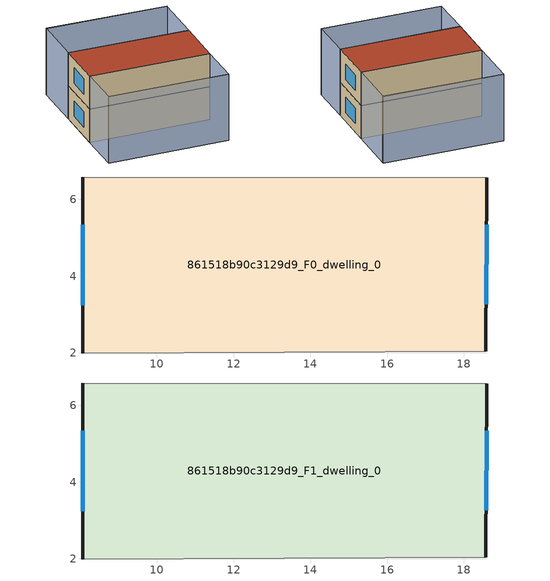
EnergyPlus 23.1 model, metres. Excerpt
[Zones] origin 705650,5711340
861518b90c3129d9_F0_dwelling_0
 floor ground (EU_floor_Construction): 18.6,6.57 18.57,2.04 8.06,2 8.06,6.58 z0
 wall outside (EU_wall_Construction): 18.57,2.04 18.6,6.57 / 8.06,6.58 8.06,2 z0:3
 wall adiabatic (EU_wall_Construction): 8.06,2 18.57,2.04 / 18.6,6.57 8.06,6.58 z0:3
 window (EU_Window_Construction): 18.58,3.27 18.59,5.34 / 8.06,5.34 8.06,3.24 z0.81:2.19
861518b90c3129d9_F1_dwelling_0
 floor to 861518b90c3129d9_F0_dwelling_0 (EU_floor_Construction): 18.6,6.57 18.57,2.04 8.06,2 8.06,6.58 z3
 wall outside (EU_wall_Construction): 18.57,2.04 18.6,6.57 / 8.06,6.58 8.06,2 z3:6
 wall adiabatic (EU_wall_Construction): 8.06,2 18.57,2.04 / 18.6,6.57 8.06,6.58 z3:6
 window (EU_Window_Construction): 18.58,3.27 18.59,5.34 / 8.06,5.34 8.06,3.24 z3.81:5.19
 roof outside (EU_roof_Construction): 18.57,2.04 18.6,6.57 8.06,6.58 8.06,2 z6
shading: 8.11,-1.96 18.56,-1.92 / 18.61,11.21 8.07,11.24 / 8.06,2 18.57,2.04 / 18.57,2.04 18.59,-1.93 / 18.59,-1.93 8.08,-1.98 / 8.08,-1.98 8.06,2 / 8.06,6.58 8.07,11.29 / 8.07,11.29 18.6,11.28 / 18.6,11.28 18.6,6.57 / 18.6,6.57 8.06,6.58 z0:6
[Building]
EU S2 Campaign: North Axis=0; Terrain=City; Solar Distribution=FullExterior
[Site:Location]
London: Latitude=51.5; Longitude=-0.5; Time Zone=0; Elevation=25
[SizingPeriod:WeatherFileDays]
AnnualSizingPeriod: Begin Month=1; Begin Day of Month=1; End Month=12; End Day of Month=31; Day of Week for Start Day=Monday; Use Weather File Daylight Saving Period=No; Use Weather File Rain and Snow Indicators=No
[MATERIAL]
EU_InternalMass_Material: Roughness=MediumRough; Thickness=0.1; Conductivity=1; Density=1800; Specific Heat=900; Thermal Absorptance=0.9; Solar Absorptance=0.7; Visible Absorptance=0.7
[MATERIAL:NOMASS] Roughness=MediumRough; Thermal Absorptance=0.9; Solar Absorptance=0.7; Visible Absorptance=0.7
Name | Thermal Resistance
EU_wall_NoMass | 0.727863
EU_roof_NoMass | 0.773354
EU_floor_NoMass | 1.79329
[WINDOWMATERIAL:SIMPLEGLAZINGSYSTEM]
EU_Window_SimpleGlazing: UFactor=2.58614; Solar Heat Gain Coefficient=0.76; Visible Transmittance=0.76
[CONSTRUCTION]
EU_wall_Construction: EU_wall_NoMass
EU_roof_Construction: EU_roof_NoMass
EU_floor_Construction: EU_floor_NoMass
EU_Window_Construction: EU_Window_SimpleGlazing
EU_InternalMass_Construction: EU_InternalMass_Material
[ZONE] Type=1; Multiplier=1; Ceiling Height=autocalculate; Floor Area=autocalculate; Part of Total Floor Area=Yes
Name | Volume
861518b90c3129d9_F0_dwelling_0 | 143.798
861518b90c3129d9_F1_dwelling_0 | 143.799
[INTERNALMASS] Construction=EU_InternalMass_Construction; Surface Area=47.9328
Name | Zone or ZoneList
861518b90c3129d9_F0_dwelling_0_EU_InternalMass | 861518b90c3129d9_F0_dwelling_0
861518b90c3129d9_F1_dwelling_0_EU_InternalMass | 861518b90c3129d9_F1_dwelling_0
[OTHEREQUIPMENT] Fuel Type=Electricity; Design Level Calculation Method=Watts/Area; Power per Zone Floor Area=1; Fraction Latent=0; Fraction Radiant=0; Fraction Lost=0; Carbon Dioxide Generation Rate=0; EndUse Subcategory=EU_Step8_InternalGains
Name | Zone or ZoneList or Space or SpaceList | Schedule
EU_Step8_InternalGain_861518b90c3129d9_F0_dwelling_0_f000 | 861518b90c3129d9_F0_dwelling_0 | EU_Step8_GainSchedule_861518b90c3129d9_F0_dwelling_0_f000
EU_Step8_InternalGain_861518b90c3129d9_F1_dwelling_0_f000 | 861518b90c3129d9_F1_dwelling_0 | EU_Step8_GainSchedule_861518b90c3129d9_F1_dwelling_0_f000
[ZONEVENTILATION:DESIGNFLOWRATE] Schedule=EU_AlwaysOn; Design Flow Rate Calculation Method=AirChanges/Hour; Air Changes per Hour=0.484901; Ventilation Type=Natural; Fan Pressure Rise=0; Fan Total Efficiency=1; Constant Term Coefficient=1; Temperature Term Coefficient=0; Velocity Term Coefficient=0; Velocity Squared Term Coefficient=0; Minimum Indoor Temperature=-100; Maximum Indoor Temperature=100; Delta Temperature=-100; Minimum Outdoor Temperature=-100; Maximum Outdoor Temperature=100; Maximum Wind Speed=40
Name | Zone or ZoneList or Space or SpaceList
EU_ConstantAir_861518b90c3129d9_F0_dwelling_0 | 861518b90c3129d9_F0_dwelling_0
EU_ConstantAir_861518b90c3129d9_F1_dwelling_0 | 861518b90c3129d9_F1_dwelling_0
[HVACTEMPLATE:THERMOSTAT] Constant Heating Setpoint=20; Constant Cooling Setpoint=50
EU_HeatOnly_861518b90c3129d9_F0_dwelling_0; EU_HeatOnly_861518b90c3129d9_F1_dwelling_0
[HVACTEMPLATE:ZONE:IDEALLOADSAIRSYSTEM] System Availability Schedule=EU_AlwaysOn; Maximum Heating Supply Air Temperature=50; Minimum Cooling Supply Air Temperature=13; Maximum Heating Supply Air Humidity Ratio=0.0156; Minimum Cooling Supply Air Humidity Ratio=0.0077; Heating Limit=NoLimit; Cooling Limit=NoLimit; Heating Availability Schedule=EU_AlwaysOn; Cooling Availability Schedule=EU_CoolingOff; Dehumidification Control Type=ConstantSensibleHeatRatio; Cooling Sensible Heat Ratio=0.7; Dehumidification Setpoint=60; Humidification Control Type=None; Humidification Setpoint=30; Outdoor Air Method=None; Outdoor Air Flow Rate per Person=0.00944; Outdoor Air Flow Rate per Zone Floor Area=0; Outdoor Air Flow Rate per Zone=0; Demand Controlled Ventilation Type=None; Outdoor Air Economizer Type=NoEconomizer; Heat Recovery Type=None; Sensible Heat Recovery Effectiveness=0.7; Latent Heat Recovery Effectiveness=0.65
Name | Template Thermostat
861518b90c3129d9_F0_dwelling_0 | EU_HeatOnly_861518b90c3129d9_F0_dwelling_0
861518b90c3129d9_F1_dwelling_0 | EU_HeatOnly_861518b90c3129d9_F1_dwelling_0
[SIZING:ZONE] Zone Cooling Design Supply Air Temperature Input Method=SupplyAirTemperature; Zone Cooling Design Supply Air Temperature=13; Zone Heating Design Supply Air Temperature Input Method=SupplyAirTemperature; Zone Heating Design Supply Air Temperature=50; Zone Cooling Design Supply Air Humidity Ratio=0.008; Zone Heating Design Supply Air Humidity Ratio=0.008; Cooling Design Air Flow Method=DesignDay; Cooling Design Air Flow Rate=0; Cooling Minimum Air Flow per Zone Floor Area=0.000762; Cooling Minimum Air Flow=0; Cooling Minimum Air Flow Fraction=0.2; Heating Design Air Flow Method=DesignDay; Heating Design Air Flow Rate=0; Heating Maximum Air Flow per Zone Floor Area=0.002032; Heating Maximum Air Flow=0.141576; Heating Maximum Air Flow Fraction=0.3; Account for Dedicated Outdoor Air System=No; Dedicated Outdoor Air System Control Strategy=NeutralSupplyAir; Dedicated Outdoor Air Low Setpoint Temperature for Design=autosize; Dedicated Outdoor Air High Setpoint Temperature for Design=autosize; Zone Load Sizing Method=Sensible Load Only No Latent Load; Zone Latent Cooling Design Supply Air Humidity Ratio Input Method=HumidityRatioDifference; Zone Cooling Design Supply Air Humidity Ratio Difference=0.005; Zone Latent Heating Design Supply Air Humidity Ratio Input Method=HumidityRatioDifference; Zone Humidification Design Supply Air Humidity Ratio Difference=0.005
861518b90c3129d9_F0_dwelling_0; 861518b90c3129d9_F1_dwelling_0
[SCHEDULE:CONSTANT]
Name | Hourly Value
EU_AlwaysOn | 1
EU_CoolingOff | 0
[SCHEDULE:FILE] Column Number=1; Rows to Skip at Top=0; Number of Hours of Data=8760; Column Separator=Comma; Interpolate to Timestep=No; Minutes per Item=60; Adjust Schedule for Daylight Savings=Yes
Name | File
EU_Step8_GainSchedule_861518b90c3129d9_F0_dwelling_0_f000 | ../../schedules/861518b90c3129d9/861518b90c3129d9_F0_dwelling_0_f000_gain.csv
EU_Step8_GainSchedule_861518b90c3129d9_F1_dwelling_0_f000 | ../../schedules/861518b90c3129d9/861518b90c3129d9_F1_dwelling_0_f000_gain.csv
